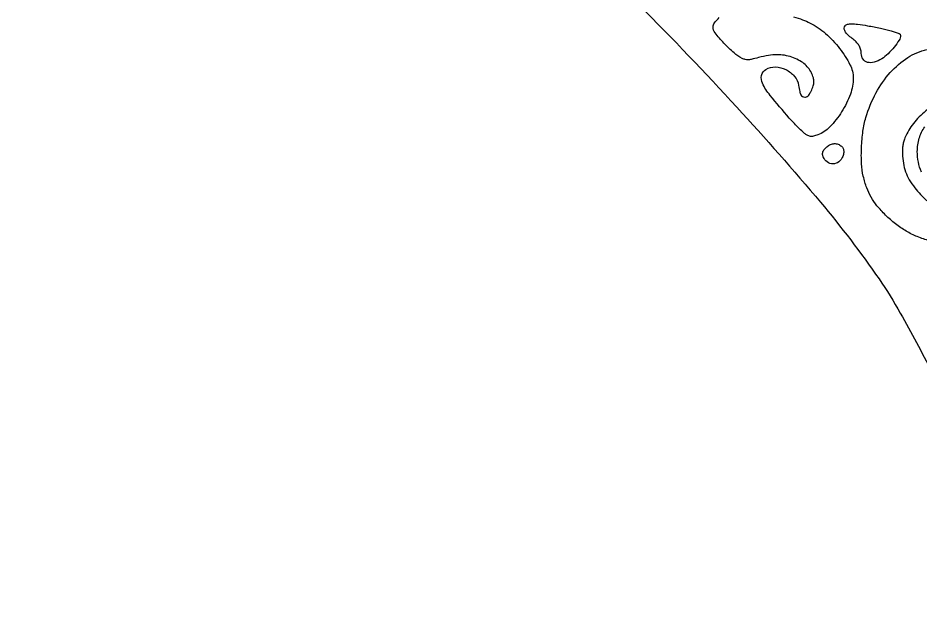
# Model space of a CAD drawing. Header units: inches. Extents: x 164 to 6104, y 4585 to 8790.
# Drawn here: x 5571.17 to 5619.22, y 5269.53 to 5300.72 of the extents above; entities that cross this region are included whole.
import ezdxf

# ---------------------------------------------------------------- set-up
doc = ezdxf.new("R2010")
doc.units = ezdxf.units.IN
doc.header["$LTSCALE"] = 50
doc.header["$MEASUREMENT"] = 0

# ---------------------------------------------------------------- blocks, each defined once
blk = doc.blocks.new('JACZ-COO-GE-001-CAR-LOGO-R00')
at = {"color": 8}
for points in [[(4610.41, 2594.14, -0.001877), (4635.07, 2580.12, -0.011756), (4742.41, 2515.14, -0.013536), (4841.56, 2448.05, -0.014287), (4931.72, 2379.43, -0.017299), (5012.07, 2309.84, -0.009893), (5087.94, 2236.55, -0.010137), (5160.23, 2160.9, -0.01071), (5222.29, 2090.27, -0.023835), (5265.71, 2033.38, -0.024314), (5281.5, 2007.93, -0.005883), (5305.05, 1964.34, -0.006032), (5327.65, 1919.99, -0.021685), (5340.48, 1890.94, 0.008218), (5344.72, 1880.6, 0.002411), (5351.57, 1864.86, 0.002382), (5359.58, 1846.92, 0.002309), (5367.84, 1828.88, 0.00217), (5370.01, 1824.24, 0.000245), (5374.99, 1813.74, 0.000297), (5380.93, 1801.26, 0.000241), (5387.31, 1787.88)], [(5202.36, 2227.95, -0.019818), (5208.99, 2225.8, -0.028842), (5214.63, 2223.34, -0.064196), (5225.98, 2215.64, -0.046001), (5236.48, 2204.45, -0.047394), (5244.15, 2192.43, -0.118738), (5246.57, 2182.38, -0.089403), (5244.44, 2170.54, -0.05085), (5237.98, 2157.46, -0.051413), (5229.25, 2146.27, -0.112691), (5220.22, 2140.34, -0.011849), (5217.15, 2139.27, -0.079812), (5215.55, 2139.03, -0.09877), (5214.12, 2139.33, -0.022702), (5211.87, 2140.42, -0.060336), (5209.99, 2141.75, -0.00963), (5206.69, 2144.84, -0.010541), (5202.94, 2148.67, -0.009063), (5199.15, 2152.84, -0.008408), (5184.94, 2169.64, -0.059537), (5179.21, 2178.65, -0.172401), (5178.6, 2184.44, -0.199507), (5181.85, 2188.91, -0.146725), (5188.77, 2190.72, -0.104997), (5196.58, 2188.77, -0.103559), (5203.01, 2183.78, -0.138858), (5206.06, 2177.1, 0.012806), (5206.9, 2172.45, 0.069004), (5207.76, 2170.04, 0.143111), (5208.92, 2168.83, 0.131486), (5210.59, 2168.38, 0.089828), (5211.92, 2168.62, 0.09991), (5213.02, 2169.31, 0.066646), (5214.08, 2170.61, 0.020222), (5215.32, 2172.84, 0.03464), (5216.92, 2176.64, 0.078641), (5217.45, 2179.7, 0.079895), (5217, 2182.74, 0.036659), (5215.52, 2186.48, 0.059149), (5213.21, 2190.1, 0.053278), (5210.04, 2193.22, 0.048374), (5205.98, 2195.84, 0.034863), (5201.03, 2197.98, 0.043654), (5195.59, 2199.37, 0.04378), (5189.98, 2199.8, 0.038192), (5183.75, 2199.25, 0.021999), (5176.38, 2197.69, -0.005685), (5170.96, 2196.36, -0.045869), (5168.42, 2196.01, -0.082904), (5166.5, 2196.24, -0.040078), (5164.17, 2197.13, -0.069924), (5158.14, 2201.12, -0.024334), (5150.66, 2208.41, -0.019776), (5144.04, 2216.12, -0.169129), (5142.57, 2220.35, -0.164764), (5143.61, 2223.42, -0.040312), (5147.24, 2227.44, -0.041566)], [(5297.14, 2112.73, -0.098861), (5294.11, 2127.88, -0.070795), (5295.54, 2137.88, -0.090744), (5299.69, 2146.19, -0.096069)], [(5303.11, 2160.18, 0.052766), (5293.18, 2151.19, 0.068135), (5286.31, 2141.01, 0.016138), (5284.53, 2137.07, 0.044961), (5283.63, 2134.18, 0.042546), (5283.23, 2131.09, 0.013263), (5283.15, 2126.4, 0.036829), (5283.74, 2119.33, 0.047072), (5285.37, 2113, 0.04656), (5288.16, 2107.03, 0.034885), (5292.27, 2101.04, 0.038786), (5301.16, 2091.47, 0.098175)], [(5303.28, 2061.73, -0.031145), (5294.11, 2064.81, -0.035231), (5285.77, 2068.91, -0.034689), (5277.99, 2074.2, -0.028562), (5270.46, 2080.85, -0.024835), (5264.18, 2087.72, -0.043052), (5259.78, 2094.08, -0.04393), (5256.6, 2101, -0.027104), (5254.04, 2109.6, -0.046867), (5252.72, 2118.92, -0.022902), (5252.7, 2130.93, -0.022846), (5253.79, 2143.14, -0.03871), (5255.96, 2153.18, -0.05013), (5263.45, 2171.39, -0.059805), (5274.08, 2186.6, -0.065762), (5286.99, 2197.68, -0.087236), (5301.19, 2203.77, -0.042842)]]:
    blk.add_lwpolyline(points, format="xyb", dxfattribs=at)
for points in [[(5257.19, 2221.34, -0.010261), (5266.79, 2219.48, -0.01822), (5274.61, 2217.5, -0.013303), (5280.6, 2215.57, -0.318302), (5281.57, 2214.2, -0.137214), (5280.58, 2210.65, -0.031507), (5276.98, 2205.5, -0.033049), (5272.37, 2200.42, -0.050553), (5267.7, 2196.74, -0.071116), (5262.06, 2194.21, -0.137234), (5257.16, 2194.17, -0.183265), (5253.85, 2196.56, -0.14184), (5252.52, 2200.85, 0.06643), (5252.06, 2203.91, 0.066624), (5250.81, 2206.74, 0.05992), (5248.73, 2209.37, 0.039796), (5245.78, 2211.86, -0.034914), (5242.52, 2214.58, -0.076041), (5240.53, 2217.15, -0.117349), (5239.9, 2219.44, -0.184568), (5240.55, 2221.35, -0.162164), (5242.31, 2222.45, -0.058886), (5245.27, 2222.8, -0.034031), (5249.84, 2222.48, -0.008675)], [(5237.35, 2132.32, -0.114583), (5238.83, 2130.67, -0.10604), (5239.49, 2128.49, -0.087083), (5239.24, 2125.86, -0.052714), (5238.11, 2122.95, -0.15208), (5234.88, 2119.68, -0.161748), (5230.45, 2118.93, -0.156715), (5226.35, 2120.97, -0.142215), (5224.01, 2125.1, -0.060127), (5223.84, 2126.62, -0.096455), (5224.1, 2127.89, -0.074325), (5224.88, 2129.19, -0.024039), (5226.39, 2130.85, -0.067886), (5229.03, 2132.86, -0.095549), (5231.82, 2133.79, -0.101346), (5234.64, 2133.6, -0.085266)]]:
    blk.add_lwpolyline(points, format="xyb", close=True, dxfattribs=at)

msp = doc.modelspace()

# ---------------------------------------------------------------- block references
at = {"xscale": 0.07174195398747743, "yscale": 0.07174195398747743, "zscale": 0.07174195398747743}
msp.add_blockref('JACZ-COO-GE-001-CAR-LOGO-R00', (5239.21848, 5140.95246), dxfattribs=at)

doc.saveas('drawing.dxf')
